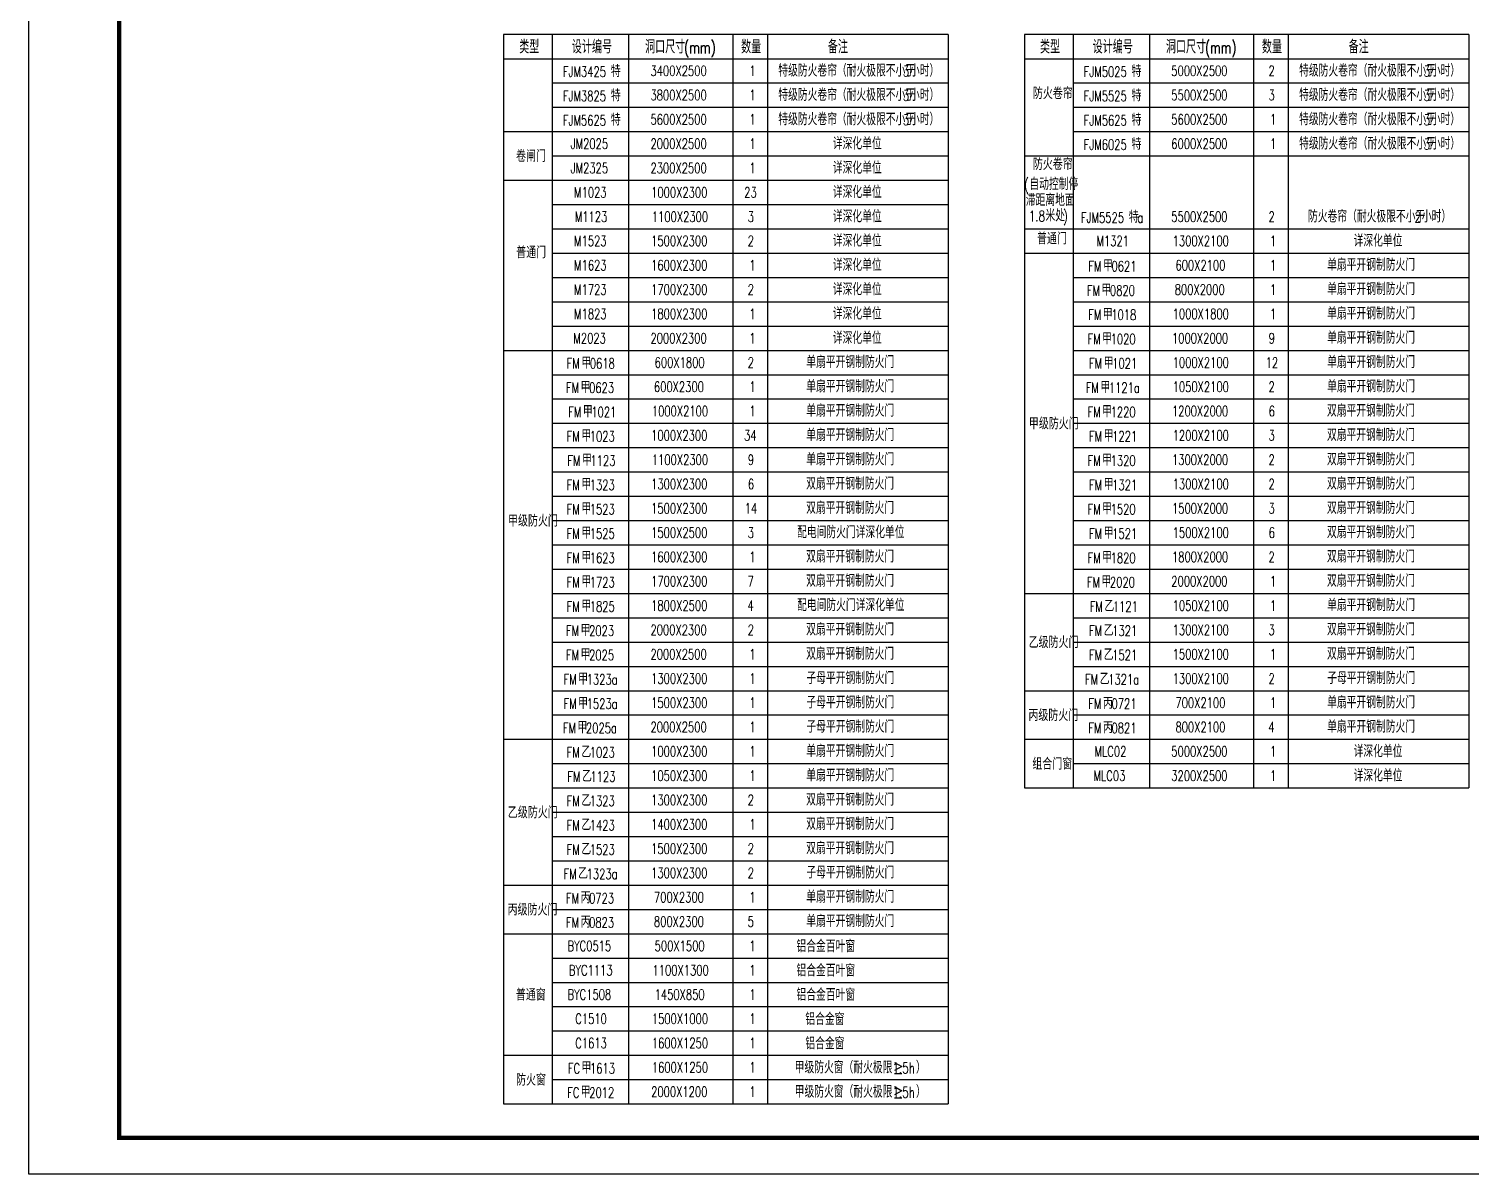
# Model space of a CAD drawing. Header units: millimetres. Extents: x 434053 to 1059003, y -2417481 to 936527.
# Drawn here: x 528801 to 548740, y -2416221 to -2400390 of the extents above; entities that cross this region are included whole.
import ezdxf

# ---------------------------------------------------------------- set-up
doc = ezdxf.new("R2010")
doc.units = ezdxf.units.MM
doc.header["$LTSCALE"] = 1000
doc.header["$MEASUREMENT"] = 0
doc.layers.add('A-ANNO-TABL', color=7, linetype='Continuous')
doc.layers.add('A-ANNO-TTLB', color=7, linetype='Continuous')
doc.styles.add('_TCH_WDTABLE', font='SIMPLEX', dxfattribs={"bigfont": 'GBCBIG'})

msp = doc.modelspace()

# ---------------------------------------------------------------- linework, layer by layer
at = {"layer": 'A-ANNO-TABL'}
for points in [[(541508.0309484119, -2400466.117699532), (535364.0309484119, -2400466.117699532), (535364.0309484119, -2415250.117699532)], [(536036.0309484119, -2400466.117699532), (536036.0309484119, -2415250.117699532)], [(537092.0309484119, -2400466.117699532), (537092.0309484119, -2415250.117699532)], [(538532.0309484119, -2400466.117699532), (538532.0309484119, -2415250.117699532)], [(539012.0309484119, -2400466.117699532), (539012.0309484119, -2415250.117699532)], [(541508.0309484119, -2400466.117699532), (541508.0309484119, -2415250.117699532)], [(548708.0309484119, -2400466.117699532), (542564.0309484119, -2400466.117699532), (542564.0309484119, -2410882.117699532), (548708.0309484119, -2410882.117699532)], [(543236.0309484119, -2400466.117699532), (543236.0309484119, -2410882.117699532)], [(544292.0309484119, -2400466.117699532), (544292.0309484119, -2410882.117699532)], [(545732.0309484119, -2400466.117699532), (545732.0309484119, -2410882.117699532)], [(546212.0309484119, -2400466.117699532), (546212.0309484119, -2410882.117699532)], [(548708.0309484119, -2400466.117699532), (548708.0309484119, -2410882.117699532)], [(535364.0309484119, -2400802.117699532), (541508.0309484119, -2400802.117699532)], [(536036.0309484119, -2400802.117699532), (541508.0309484119, -2400802.117699532)], [(542564.0309484119, -2400802.117699532), (548708.0309484119, -2400802.117699532)], [(536036.0309484119, -2401138.117699532), (541508.0309484119, -2401138.117699532)], [(543236.0309484119, -2401138.117699532), (548708.0309484119, -2401138.117699532)], [(536036.0309484119, -2401474.117699532), (541508.0309484119, -2401474.117699532)], [(543236.0309484119, -2401474.117699532), (548708.0309484119, -2401474.117699532)], [(535364.0309484119, -2401810.117699532), (541508.0309484119, -2401810.117699532)], [(543236.0309484119, -2401810.117699532), (548708.0309484119, -2401810.117699532)], [(536036.0309484119, -2402146.117699532), (541508.0309484119, -2402146.117699532)], [(542564.0309484119, -2402146.117699532), (548708.0309484119, -2402146.117699532)], [(535364.0309484119, -2402482.117699532), (541508.0309484119, -2402482.117699532)], [(536036.0309484119, -2402818.117699532), (541508.0309484119, -2402818.117699532)], [(536036.0309484119, -2403154.117699532), (541508.0309484119, -2403154.117699532)], [(542564.0309484119, -2403154.117699532), (548708.0309484119, -2403154.117699532)], [(536036.0309484119, -2403490.117699532), (541508.0309484119, -2403490.117699532)], [(542564.0309484119, -2403490.117699532), (548708.0309484119, -2403490.117699532)], [(536036.0309484119, -2403826.117699532), (541508.0309484119, -2403826.117699532)], [(543236.0309484119, -2403826.117699532), (548708.0309484119, -2403826.117699532)], [(536036.0309484119, -2404162.117699532), (541508.0309484119, -2404162.117699532)], [(543236.0309484119, -2404162.117699532), (548708.0309484119, -2404162.117699532)], [(536036.0309484119, -2404498.117699532), (541508.0309484119, -2404498.117699532)], [(543236.0309484119, -2404498.117699532), (548708.0309484119, -2404498.117699532)], [(535364.0309484119, -2404834.117699532), (541508.0309484119, -2404834.117699532)], [(543236.0309484119, -2404834.117699532), (548708.0309484119, -2404834.117699532)], [(536036.0309484119, -2405170.117699532), (541508.0309484119, -2405170.117699532)], [(543236.0309484119, -2405170.117699532), (548708.0309484119, -2405170.117699532)], [(536036.0309484119, -2405506.117699532), (541508.0309484119, -2405506.117699532)], [(543236.0309484119, -2405506.117699532), (548708.0309484119, -2405506.117699532)], [(536036.0309484119, -2405842.117699532), (541508.0309484119, -2405842.117699532)], [(543236.0309484119, -2405842.117699532), (548708.0309484119, -2405842.117699532)], [(536036.0309484119, -2406178.117699532), (541508.0309484119, -2406178.117699532)], [(543236.0309484119, -2406178.117699532), (548708.0309484119, -2406178.117699532)], [(536036.0309484119, -2406514.117699532), (541508.0309484119, -2406514.117699532)], [(536036.0309484119, -2406514.117699532), (541508.0309484119, -2406514.117699532)], [(543236.0309484119, -2406514.117699532), (548708.0309484119, -2406514.117699532)], [(536036.0309484119, -2406850.117699532), (541508.0309484119, -2406850.117699532)], [(536036.0309484119, -2406850.117699532), (541508.0309484119, -2406850.117699532)], [(543236.0309484119, -2406850.117699532), (548708.0309484119, -2406850.117699532)], [(536036.0309484119, -2407186.117699532), (541508.0309484119, -2407186.117699532)], [(543236.0309484119, -2407186.117699532), (548708.0309484119, -2407186.117699532)], [(536036.0309484119, -2407522.117699532), (541508.0309484119, -2407522.117699532)], [(543236.0309484119, -2407522.117699532), (548708.0309484119, -2407522.117699532)], [(536036.0309484119, -2407858.117699532), (541508.0309484119, -2407858.117699532)], [(543236.0309484119, -2407858.117699532), (548708.0309484119, -2407858.117699532)], [(536036.0309484119, -2408194.117699532), (541508.0309484119, -2408194.117699532)], [(542564.0309484119, -2408194.117699532), (548708.0309484119, -2408194.117699532)], [(536036.0309484119, -2408530.117699532), (541508.0309484119, -2408530.117699532)], [(543236.0309484119, -2408530.117699532), (548708.0309484119, -2408530.117699532)], [(536036.0309484119, -2408866.117699532), (541508.0309484119, -2408866.117699532)], [(543236.0309484119, -2408866.117699532), (548708.0309484119, -2408866.117699532)], [(536036.0309484119, -2409202.117699532), (541508.0309484119, -2409202.117699532)], [(543236.0309484119, -2409202.117699532), (548708.0309484119, -2409202.117699532)], [(536036.0309484119, -2409538.117699532), (541508.0309484119, -2409538.117699532)], [(542564.0309484119, -2409538.117699532), (548708.0309484119, -2409538.117699532)], [(536036.0309484119, -2409874.117699532), (541508.0309484119, -2409874.117699532)], [(543236.0309484119, -2409874.117699532), (548708.0309484119, -2409874.117699532)], [(535364.0309484119, -2410210.117699532), (541508.0309484119, -2410210.117699532)], [(542564.0309484119, -2410210.117699532), (548708.0309484119, -2410210.117699532)], [(542564.0309484119, -2410210.117699532), (548708.0309484119, -2410210.117699532)], [(536036.0309484119, -2410546.117699532), (541508.0309484119, -2410546.117699532)], [(543236.0309484119, -2410546.117699532), (548708.0309484119, -2410546.117699532)], [(536036.0309484119, -2410882.117699532), (541508.0309484119, -2410882.117699532)], [(536036.0309484119, -2411218.117699532), (541508.0309484119, -2411218.117699532)], [(536036.0309484119, -2411554.117699532), (541508.0309484119, -2411554.117699532)], [(536036.0309484119, -2411890.117699532), (541508.0309484119, -2411890.117699532)], [(535364.0309484119, -2412226.117699532), (541508.0309484119, -2412226.117699532)], [(536036.0309484119, -2412562.117699532), (541508.0309484119, -2412562.117699532)], [(535364.0309484119, -2412898.117699532), (541508.0309484119, -2412898.117699532)], [(536036.0309484119, -2413234.117699532), (541508.0309484119, -2413234.117699532)], [(536036.0309484119, -2413570.117699532), (541508.0309484119, -2413570.117699532)], [(536036.0309484119, -2413906.117699532), (541508.0309484119, -2413906.117699532)], [(536036.0309484119, -2414242.117699532), (541508.0309484119, -2414242.117699532)], [(535364.0309484119, -2414578.117699532), (541508.0309484119, -2414578.117699532)], [(536036.0309484119, -2414914.117699532), (541508.0309484119, -2414914.117699532)], [(535364.0309484119, -2415250.117699532), (541508.0309484119, -2415250.117699532)]]:
    msp.add_lwpolyline(points, dxfattribs=at)
at = {"layer": 'A-ANNO-TTLB'}
msp.add_lwpolyline([(528800.939669699, -2416221.270222604), (528800.939669699, -2386521.270222604), (570850.939669699, -2386521.270222604), (570850.939669699, -2416221.270222604)], close=True, dxfattribs=at)
at = {"layer": 'A-ANNO-TTLB', "const_width": 60}
msp.add_lwpolyline([(530050.939669699, -2415721.270222604), (570350.939669699, -2415721.270222604), (570350.939669699, -2387021.270222604), (530050.939669699, -2387021.270222604)], close=True, dxfattribs=at)

# ---------------------------------------------------------------- texts
at = {"layer": 'A-ANNO-TABL', "style": '_TCH_WDTABLE'}
for s, height, p in [('类型', 185.1914893617021, (535579.520310114, -2400730.117699532)), ('设计编号', 185.1914893617021, (536307.69052288, -2400730.117699532)), ('洞口尺寸', 185.1914893617021, (537320.2424985638, -2400730.117699532)), ('数量', 185.1914893617021, (538647.4352037311, -2400730.117699532)), ('备注', 185.1914893617021, (539846.4139271353, -2400730.117699532)), ('类型', 185.1914893617021, (542779.520310114, -2400730.117699532)), ('设计编号', 185.1914893617021, (543507.69052288, -2400730.117699532)), ('洞口尺寸', 185.1914893617021, (544520.2424985638, -2400730.117699532)), ('数量', 185.1914893617021, (545847.4352037311, -2400730.117699532)), ('备注', 185.1914893617021, (547046.4139271353, -2400730.117699532)), ('特级防火卷帘（耐火极限不小于', 168.7943262411347, (539161.7503810038, -2401049.920238904)), ('小时）', 168.7943262411347, (540981.9631469613, -2401049.920238904)), ('特级防火卷帘（耐火极限不小于', 168.7943262411347, (546361.7503810038, -2401049.920238904)), ('小时）', 168.7943262411347, (548181.9631469613, -2401049.920238904)), ('特', 162.0425531914894, (536845.1883952204, -2401054.117699532)), ('特', 162.0425531914894, (544045.1883952204, -2401054.117699532)), ('特', 162.0425531914894, (536845.1883952204, -2401390.117699532)), ('特级防火卷帘（耐火极限不小于', 168.7943262411347, (539161.7503810038, -2401385.920238904)), ('小时）', 168.7943262411347, (540981.9631469613, -2401385.920238904)), ('防火卷帘', 162.0425531914894, (542681.0947781991, -2401361.404293678)), ('特', 162.0425531914894, (544045.1883952204, -2401390.117699532)), ('特级防火卷帘（耐火极限不小于', 168.7943262411347, (546361.7503810038, -2401385.920238904)), ('小时）', 168.7943262411347, (548181.9631469613, -2401385.920238904)), ('特', 162.0425531914894, (536845.1883952204, -2401726.117699532)), ('特级防火卷帘（耐火极限不小于', 168.7943262411347, (539161.7503810038, -2401721.920238904)), ('小时）', 168.7943262411347, (540981.9631469613, -2401721.920238904)), ('特', 162.0425531914894, (544045.1883952204, -2401726.117699532)), ('特级防火卷帘（耐火极限不小于', 168.7943262411347, (546361.7503810038, -2401721.920238904)), ('小时）', 168.7943262411347, (548181.9631469613, -2401721.920238904)), ('详深化单位', 168.7943262411347, (539915.2025924296, -2402057.920238904)), ('特级防火卷帘（耐火极限不小于', 168.7943262411347, (546361.7503810038, -2402057.920238904)), ('小时）', 168.7943262411347, (548181.9631469613, -2402057.920238904)), ('卷闸门', 162.0425531914894, (535536.4990335183, -2402228.734444263)), ('特', 162.0425531914894, (544045.1883952204, -2402062.117699532)), ('详深化单位', 168.7943262411347, (539915.2025924296, -2402393.920238904)), ('防火卷帘', 162.0425531914894, (542681.0947781991, -2402340.466016748)), ('自动控制停', 168.7943262411347, (542633.0919924563, -2402617.876503688)), ('详深化单位', 168.7943262411347, (539915.2025924296, -2402729.920238904)), ('滞距离地面', 168.7943262411347, (542584.1292264989, -2402839.895631419)), ('米处', 168.7943262411347, (542854.7675243713, -2403052.757358341)), ('详深化单位', 168.7943262411347, (539915.2025924296, -2403065.920238904)), ('特', 162.0425531914894, (544007.4522250077, -2403070.117699532)), ('防火卷帘（耐火极限不小于', 168.7943262411347, (546484.6227214293, -2403065.920238904)), ('小时）', 168.7943262411347, (548059.0908065357, -2403065.920238904)), ('详深化单位', 168.7943262411347, (539915.2025924296, -2403401.920238904)), ('普通门', 162.0425531914894, (542738.2862675608, -2403368.130678003)), ('详深化单位', 168.7943262411347, (547115.2025924296, -2403401.920238904)), ('普通门', 162.0425531914894, (535538.2862675608, -2403560.325398641)), ('详深化单位', 168.7943262411347, (539915.2025924296, -2403737.920238904)), ('甲', 162.0425531914894, (543649.8522250076, -2403742.117699532)), ('单扇平开钢制防火门', 168.7943262411347, (546748.8531004655, -2403734.649462148)), ('详深化单位', 168.7943262411347, (539915.2025924296, -2404073.920238904)), ('甲', 162.0425531914894, (543628.2522250076, -2404078.117699532)), ('单扇平开钢制防火门', 168.7943262411347, (546748.8531004655, -2404070.649462148)), ('详深化单位', 168.7943262411347, (539915.2025924296, -2404409.920238904)), ('甲', 162.0425531914894, (543647.4522250076, -2404414.117699532)), ('单扇平开钢制防火门', 168.7943262411347, (546748.8531004655, -2404406.649462148)), ('详深化单位', 168.7943262411347, (539915.2025924296, -2404745.920238904)), ('甲', 162.0425531914894, (543637.8522250076, -2404750.117699532)), ('单扇平开钢制防火门', 168.7943262411347, (546748.8531004655, -2404742.649462148)), ('甲', 162.0425531914894, (536437.8522250076, -2405086.117699532)), ('单扇平开钢制防火门', 168.7943262411347, (539548.8531004655, -2405078.649462148)), ('甲', 162.0425531914894, (543659.4522250076, -2405086.117699532)), ('单扇平开钢制防火门', 168.7943262411347, (546748.8531004655, -2405078.649462148)), ('甲', 162.0425531914894, (536428.2522250076, -2405422.117699532)), ('单扇平开钢制防火门', 168.7943262411347, (539548.8531004655, -2405414.649462148)), ('甲', 162.0425531914894, (543613.8522250076, -2405422.117699532)), ('单扇平开钢制防火门', 168.7943262411347, (546748.8531004655, -2405414.649462148)), ('甲', 162.0425531914894, (536459.4522250076, -2405758.117699532)), ('单扇平开钢制防火门', 168.7943262411347, (539548.8531004655, -2405750.649462148)), ('甲', 162.0425531914894, (543637.8522250076, -2405758.117699532)), ('双扇平开钢制防火门', 168.7943262411347, (546746.9913983379, -2405750.649462148)), ('甲级防火门', 162.0425531914894, (542625.69052288, -2405926.117699532)), ('甲', 162.0425531914894, (536437.8522250076, -2406094.117699532)), ('单扇平开钢制防火门', 168.7943262411347, (539548.8531004655, -2406086.649462148)), ('甲', 162.0425531914894, (543659.4522250076, -2406094.117699532)), ('双扇平开钢制防火门', 168.7943262411347, (546746.9913983379, -2406086.649462148)), ('单扇平开钢制防火门', 168.7943262411347, (539548.8531004655, -2406422.649462148)), ('双扇平开钢制防火门', 168.7943262411347, (546746.9913983379, -2406422.649462148)), ('甲', 162.0425531914894, (536447.4522250076, -2406430.117699532)), ('甲', 162.0425531914894, (543637.8522250076, -2406430.117699532)), ('甲', 162.0425531914894, (536437.8522250076, -2406766.117699532)), ('双扇平开钢制防火门', 168.7943262411347, (539546.9913983379, -2406758.649462148)), ('甲', 162.0425531914894, (543659.4522250076, -2406766.117699532)), ('双扇平开钢制防火门', 168.7943262411347, (546746.9913983379, -2406758.649462148)), ('甲', 162.0425531914894, (536437.8522250076, -2407102.117699532)), ('双扇平开钢制防火门', 168.7943262411347, (539546.9913983379, -2407094.649462148)), ('甲', 162.0425531914894, (543637.8522250076, -2407102.117699532)), ('双扇平开钢制防火门', 168.7943262411347, (546746.9913983379, -2407094.649462148)), ('甲级防火门', 162.0425531914894, (535425.69052288, -2407270.117699532)), ('配电间防火门详深化单位', 168.7943262411347, (539421.3265047208, -2407430.649462148)), ('双扇平开钢制防火门', 168.7943262411347, (546746.9913983379, -2407430.649462148)), ('甲', 162.0425531914894, (536437.8522250076, -2407438.117699532)), ('甲', 162.0425531914894, (543659.4522250076, -2407438.117699532)), ('甲', 162.0425531914894, (536437.8522250076, -2407774.117699532)), ('双扇平开钢制防火门', 168.7943262411347, (539546.9913983379, -2407766.649462148)), ('甲', 162.0425531914894, (543637.8522250076, -2407774.117699532)), ('双扇平开钢制防火门', 168.7943262411347, (546746.9913983379, -2407766.649462148)), ('甲', 162.0425531914894, (536437.8522250076, -2408110.117699532)), ('双扇平开钢制防火门', 168.7943262411347, (539546.9913983379, -2408102.649462148)), ('甲', 162.0425531914894, (543628.2522250076, -2408110.117699532)), ('双扇平开钢制防火门', 168.7943262411347, (546746.9913983379, -2408102.649462148)), ('配电间防火门详深化单位', 168.7943262411347, (539421.3265047208, -2408438.649462148)), ('甲', 162.0425531914894, (536437.8522250076, -2408446.117699532)), ('乙', 162.0425531914894, (543669.0522250077, -2408446.117699532)), ('单扇平开钢制防火门', 168.7943262411347, (546748.8531004655, -2408438.649462148)), ('甲', 162.0425531914894, (536428.2522250076, -2408782.117699532)), ('双扇平开钢制防火门', 168.7943262411347, (539546.9913983379, -2408774.649462148)), ('乙', 162.0425531914894, (543659.4522250076, -2408782.117699532)), ('双扇平开钢制防火门', 168.7943262411347, (546746.9913983379, -2408774.649462148)), ('乙级防火门', 162.0425531914894, (542623.0096718161, -2408950.117699532)), ('甲', 162.0425531914894, (536428.2522250076, -2409118.117699532)), ('双扇平开钢制防火门', 168.7943262411347, (539546.9913983379, -2409110.649462148)), ('乙', 162.0425531914894, (543659.4522250076, -2409118.117699532)), ('双扇平开钢制防火门', 168.7943262411347, (546746.9913983379, -2409110.649462148)), ('甲', 162.0425531914894, (536394.6522250077, -2409454.117699532)), ('子母平开钢制防火门', 168.7943262411347, (539550.7148025932, -2409446.649462148)), ('乙', 162.0425531914894, (543604.2522250076, -2409454.117699532)), ('子母平开钢制防火门', 168.7943262411347, (546750.7148025932, -2409446.649462148)), ('甲', 162.0425531914894, (536394.6522250077, -2409790.117699532)), ('子母平开钢制防火门', 168.7943262411347, (539550.7148025932, -2409782.649462148)), ('丙', 162.0425531914894, (543649.8522250076, -2409790.117699532)), ('单扇平开钢制防火门', 168.7943262411347, (546748.8531004655, -2409782.649462148)), ('丙级防火门', 162.0425531914894, (542619.4352037311, -2409958.117699532)), ('甲', 162.0425531914894, (536385.0522250077, -2410126.117699532)), ('子母平开钢制防火门', 168.7943262411347, (539550.7148025932, -2410118.649462148)), ('丙', 162.0425531914894, (543649.8522250076, -2410126.117699532)), ('单扇平开钢制防火门', 168.7943262411347, (546748.8531004655, -2410118.649462148)), ('乙', 162.0425531914894, (536437.8522250076, -2410462.117699532)), ('单扇平开钢制防火门', 168.7943262411347, (539548.8531004655, -2410454.649462148)), ('详深化单位', 168.7943262411347, (547115.2025924296, -2410457.920238904)), ('乙', 162.0425531914894, (536447.4522250076, -2410798.117699532)), ('单扇平开钢制防火门', 168.7943262411347, (539548.8531004655, -2410790.649462148)), ('组合门窗', 162.0425531914894, (542673.945842029, -2410630.117699532)), ('详深化单位', 168.7943262411347, (547115.2025924296, -2410793.920238904)), ('乙', 162.0425531914894, (536437.8522250076, -2411134.117699532)), ('双扇平开钢制防火门', 168.7943262411347, (539546.9913983379, -2411126.649462148)), ('乙级防火门', 162.0425531914894, (535423.0096718161, -2411302.117699532)), ('乙', 162.0425531914894, (536437.8522250076, -2411470.117699532)), ('双扇平开钢制防火门', 168.7943262411347, (539546.9913983379, -2411462.649462148)), ('双扇平开钢制防火门', 168.7943262411347, (539546.9913983379, -2411798.649462148)), ('乙', 162.0425531914894, (536437.8522250076, -2411806.117699532)), ('乙', 162.0425531914894, (536394.6522250077, -2412142.117699532)), ('子母平开钢制防火门', 168.7943262411347, (539550.7148025932, -2412134.649462148)), ('丙', 162.0425531914894, (536428.2522250076, -2412478.117699532)), ('单扇平开钢制防火门', 168.7943262411347, (539548.8531004655, -2412470.649462148)), ('丙级防火门', 162.0425531914894, (535419.4352037311, -2412646.117699532)), ('单扇平开钢制防火门', 168.7943262411347, (539548.8531004655, -2412806.649462148)), ('丙', 162.0425531914894, (536428.2522250076, -2412814.117699532)), ('铝合金百叶窗', 168.7943262411347, (539413.3849101255, -2413153.331933413)), ('铝合金百叶窗', 168.7943262411347, (539413.3849101255, -2413489.331933413)), ('普通窗', 162.0425531914894, (535533.8181824544, -2413822.117699532)), ('铝合金百叶窗', 168.7943262411347, (539413.3849101255, -2413825.331933413)), ('铝合金窗', 168.7943262411347, (539536.2572505511, -2414161.331933413)), ('铝合金窗', 168.7943262411347, (539536.2572505511, -2414497.331933413)), ('防火窗', 162.0425531914894, (535536.4990335183, -2414998.117699532)), ('甲', 162.0425531914894, (536440.2522250076, -2414830.117699532)), ('甲级防火窗（耐火极限≥', 168.7943262411347, (539388.6721509794, -2414828.569983891)), ('）', 168.7943262411347, (541065.2678956602, -2414828.569983891)), ('甲', 162.0425531914894, (536430.6522250077, -2415166.117699532)), ('甲级防火窗（耐火极限≥', 168.7943262411347, (539388.6721509794, -2415164.569983891)), ('）', 168.7943262411347, (541065.2678956602, -2415164.569983891))]:
    msp.add_text(s, height=height, dxfattribs=at).set_placement(p)
at = {"layer": 'A-ANNO-TABL', "style": '_TCH_WDTABLE', "width": 0.7058823529411765}
for s, height, p in [('(mm)', 163.2, (537859.4765411171, -2400730.117699532)), ('(mm)', 163.2, (545059.4765411171, -2400730.117699532)), ('FJM3425', 142.8, (536182.7883952204, -2401054.117699532)), ('3400X2500', 142.8, (537394.4309484119, -2401041.517699532)), ('1', 142.8, (538760.0309484119, -2401041.517699532)), ('3', 148.75, (540881.9631469613, -2401049.920238904)), ('FJM5025', 142.8, (543382.7883952204, -2401054.117699532)), ('5000X2500', 142.8, (544594.4309484119, -2401041.517699532)), ('2', 142.8, (545938.4309484119, -2401041.517699532)), ('3', 148.75, (548081.9631469613, -2401049.920238904)), ('FJM3825', 142.8, (536182.7883952204, -2401390.117699532)), ('3800X2500', 142.8, (537394.4309484119, -2401377.517699532)), ('1', 142.8, (538760.0309484119, -2401377.517699532)), ('3', 148.75, (540881.9631469613, -2401385.920238904)), ('FJM5525', 142.8, (543382.7883952204, -2401390.117699532)), ('5500X2500', 142.8, (544594.4309484119, -2401377.517699532)), ('3', 142.8, (545938.4309484119, -2401377.517699532)), ('3', 148.75, (548081.9631469613, -2401385.920238904)), ('FJM5625', 142.8, (536182.7883952204, -2401726.117699532)), ('5600X2500', 142.8, (537394.4309484119, -2401713.517699532)), ('1', 142.8, (538760.0309484119, -2401713.517699532)), ('3', 148.75, (540881.9631469613, -2401721.920238904)), ('FJM5625', 142.8, (543382.7883952204, -2401726.117699532)), ('5600X2500', 142.8, (544594.4309484119, -2401713.517699532)), ('1', 142.8, (545960.0309484119, -2401713.517699532)), ('3', 148.75, (548081.9631469613, -2401721.920238904)), ('JM2025', 142.8, (536290.4309484119, -2402049.517699532)), ('2000X2500', 142.8, (537394.4309484119, -2402049.517699532)), ('1', 142.8, (538760.0309484119, -2402049.517699532)), ('FJM6025', 142.8, (543382.7883952204, -2402062.117699532)), ('6000X2500', 142.8, (544594.4309484119, -2402049.517699532)), ('1', 142.8, (545960.0309484119, -2402049.517699532)), ('3', 148.75, (548081.9631469613, -2402057.920238904)), ('JM2325', 142.8, (536290.4309484119, -2402385.517699532)), ('2300X2500', 142.8, (537394.4309484119, -2402385.517699532)), ('1', 142.8, (538760.0309484119, -2402385.517699532)), ('(', 148.75, (542563.0919924563, -2402617.876503688)), ('M1023', 142.8, (536338.4309484119, -2402721.517699532)), ('1000X2300', 142.8, (537404.0309484119, -2402721.517699532)), ('23', 142.8, (538690.4309484119, -2402721.517699532)), ('M1123', 142.8, (536348.0309484119, -2403057.517699532)), ('1100X2300', 142.8, (537413.6309484119, -2403057.517699532)), ('3', 142.8, (538738.4309484119, -2403057.517699532)), ('1.8', 148.75, (542624.7675243713, -2403052.757358341)), (')', 148.75, (543100.5122052224, -2403052.757358341)), ('FJM5525', 142.8, (543345.0522250077, -2403070.117699532)), ('a', 142.8, (544125.4096718162, -2403070.117699532)), ('5500X2500', 142.8, (544594.4309484119, -2403057.517699532)), ('2', 142.8, (545938.4309484119, -2403057.517699532)), ('2', 148.75, (547959.0908065357, -2403065.920238904)), ('M1523', 142.8, (536338.4309484119, -2403393.517699532)), ('1500X2300', 142.8, (537404.0309484119, -2403393.517699532)), ('2', 142.8, (538738.4309484119, -2403393.517699532)), ('M1321', 142.8, (543560.0309484119, -2403393.517699532)), ('1300X2100', 142.8, (544613.6309484119, -2403393.517699532)), ('1', 142.8, (545960.0309484119, -2403393.517699532)), ('M1623', 142.8, (536338.4309484119, -2403729.517699532)), ('1600X2300', 142.8, (537404.0309484119, -2403729.517699532)), ('1', 142.8, (538760.0309484119, -2403729.517699532)), ('FM', 142.8, (543448.2522250076, -2403742.117699532)), ('0621', 142.8, (543767.8096718162, -2403742.117699532)), ('600X2100', 142.8, (544652.0309484119, -2403729.517699532)), ('1', 142.8, (545960.0309484119, -2403729.517699532)), ('M1723', 142.8, (536338.4309484119, -2404065.517699532)), ('1700X2300', 142.8, (537404.0309484119, -2404065.517699532)), ('2', 142.8, (538738.4309484119, -2404065.517699532)), ('FM', 142.8, (543426.6522250077, -2404078.117699532)), ('0820', 142.8, (543746.2096718162, -2404078.117699532)), ('800X2000', 142.8, (544642.4309484119, -2404065.517699532)), ('1', 142.8, (545960.0309484119, -2404065.517699532)), ('M1823', 142.8, (536338.4309484119, -2404401.517699532)), ('1800X2300', 142.8, (537404.0309484119, -2404401.517699532)), ('1', 142.8, (538760.0309484119, -2404401.517699532)), ('1000X1800', 142.8, (544613.6309484119, -2404401.517699532)), ('1', 142.8, (545960.0309484119, -2404401.517699532)), ('FM', 142.8, (543445.8522250076, -2404414.117699532)), ('1018', 142.8, (543765.4096718162, -2404414.117699532)), ('M2023', 142.8, (536328.830948412, -2404737.517699532)), ('2000X2300', 142.8, (537394.4309484119, -2404737.517699532)), ('1', 142.8, (538760.0309484119, -2404737.517699532)), ('FM', 142.8, (543436.2522250076, -2404750.117699532)), ('1020', 142.8, (543755.8096718162, -2404750.117699532)), ('1000X2000', 142.8, (544604.0309484119, -2404737.517699532)), ('9', 142.8, (545940.830948412, -2404737.517699532)), ('FM', 142.8, (536236.2522250076, -2405086.117699532)), ('0618', 142.8, (536555.8096718162, -2405086.117699532)), ('600X1800', 142.8, (537452.0309484119, -2405073.517699532)), ('2', 142.8, (538738.4309484119, -2405073.517699532)), ('FM', 142.8, (543457.8522250076, -2405086.117699532)), ('1021', 142.8, (543777.4096718162, -2405086.117699532)), ('1000X2100', 142.8, (544613.6309484119, -2405073.517699532)), ('12', 142.8, (545900.0309484119, -2405073.517699532)), ('FM', 142.8, (536226.6522250077, -2405422.117699532)), ('0623', 142.8, (536546.2096718162, -2405422.117699532)), ('600X2300', 142.8, (537442.4309484119, -2405409.517699532)), ('1', 142.8, (538760.0309484119, -2405409.517699532)), ('FM', 142.8, (543412.2522250076, -2405422.117699532)), ('1121a', 142.8, (543731.8096718162, -2405422.117699532)), ('1050X2100', 142.8, (544613.6309484119, -2405409.517699532)), ('2', 142.8, (545938.4309484119, -2405409.517699532)), ('FM', 142.8, (536257.8522250076, -2405758.117699532)), ('1021', 142.8, (536577.4096718162, -2405758.117699532)), ('1000X2100', 142.8, (537413.6309484119, -2405745.517699532)), ('1', 142.8, (538760.0309484119, -2405745.517699532)), ('FM', 142.8, (543436.2522250076, -2405758.117699532)), ('1220', 142.8, (543755.8096718162, -2405758.117699532)), ('1200X2000', 142.8, (544604.0309484119, -2405745.517699532)), ('6', 142.8, (545940.830948412, -2405745.517699532)), ('FM', 142.8, (536236.2522250076, -2406094.117699532)), ('1023', 142.8, (536555.8096718162, -2406094.117699532)), ('1000X2300', 142.8, (537404.0309484119, -2406081.517699532)), ('34', 142.8, (538688.0309484119, -2406081.517699532)), ('FM', 142.8, (543457.8522250076, -2406094.117699532)), ('1221', 142.8, (543777.4096718162, -2406094.117699532)), ('1200X2100', 142.8, (544613.6309484119, -2406081.517699532)), ('3', 142.8, (545938.4309484119, -2406081.517699532)), ('FM', 142.8, (536245.8522250076, -2406430.117699532)), ('1123', 142.8, (536565.4096718162, -2406430.117699532)), ('1100X2300', 142.8, (537413.6309484119, -2406417.517699532)), ('9', 142.8, (538740.830948412, -2406417.517699532)), ('FM', 142.8, (543436.2522250076, -2406430.117699532)), ('1320', 142.8, (543755.8096718162, -2406430.117699532)), ('1300X2000', 142.8, (544604.0309484119, -2406417.517699532)), ('2', 142.8, (545938.4309484119, -2406417.517699532)), ('FM', 142.8, (536236.2522250076, -2406766.117699532)), ('1323', 142.8, (536555.8096718162, -2406766.117699532)), ('1300X2300', 142.8, (537404.0309484119, -2406753.517699532)), ('6', 142.8, (538740.830948412, -2406753.517699532)), ('FM', 142.8, (543457.8522250076, -2406766.117699532)), ('1321', 142.8, (543777.4096718162, -2406766.117699532)), ('1300X2100', 142.8, (544613.6309484119, -2406753.517699532)), ('2', 142.8, (545938.4309484119, -2406753.517699532)), ('FM', 142.8, (536236.2522250076, -2407102.117699532)), ('1523', 142.8, (536555.8096718162, -2407102.117699532)), ('1500X2300', 142.8, (537404.0309484119, -2407089.517699532)), ('14', 142.8, (538697.6309484119, -2407089.517699532)), ('FM', 142.8, (543436.2522250076, -2407102.117699532)), ('1520', 142.8, (543755.8096718162, -2407102.117699532)), ('1500X2000', 142.8, (544604.0309484119, -2407089.517699532)), ('3', 142.8, (545938.4309484119, -2407089.517699532)), ('FM', 142.8, (536236.2522250076, -2407438.117699532)), ('1525', 142.8, (536555.8096718162, -2407438.117699532)), ('1500X2500', 142.8, (537404.0309484119, -2407425.517699532)), ('3', 142.8, (538738.4309484119, -2407425.517699532)), ('FM', 142.8, (543457.8522250076, -2407438.117699532)), ('1521', 142.8, (543777.4096718162, -2407438.117699532)), ('1500X2100', 142.8, (544613.6309484119, -2407425.517699532)), ('6', 142.8, (545940.830948412, -2407425.517699532)), ('FM', 142.8, (536236.2522250076, -2407774.117699532)), ('1623', 142.8, (536555.8096718162, -2407774.117699532)), ('1600X2300', 142.8, (537404.0309484119, -2407761.517699532)), ('1', 142.8, (538760.0309484119, -2407761.517699532)), ('FM', 142.8, (543436.2522250076, -2407774.117699532)), ('1820', 142.8, (543755.8096718162, -2407774.117699532)), ('1800X2000', 142.8, (544604.0309484119, -2407761.517699532)), ('2', 142.8, (545938.4309484119, -2407761.517699532)), ('FM', 142.8, (536236.2522250076, -2408110.117699532)), ('1723', 142.8, (536555.8096718162, -2408110.117699532)), ('1700X2300', 142.8, (537404.0309484119, -2408097.517699532)), ('7', 142.8, (538738.4309484119, -2408097.517699532)), ('FM', 142.8, (543426.6522250077, -2408110.117699532)), ('2020', 142.8, (543746.2096718162, -2408110.117699532)), ('2000X2000', 142.8, (544594.4309484119, -2408097.517699532)), ('1', 142.8, (545960.0309484119, -2408097.517699532)), ('FM', 142.8, (536236.2522250076, -2408446.117699532)), ('1825', 142.8, (536555.8096718162, -2408446.117699532)), ('1800X2500', 142.8, (537404.0309484119, -2408433.517699532)), ('4', 142.8, (538736.0309484119, -2408433.517699532)), ('FM', 142.8, (543467.4522250077, -2408446.117699532)), ('1121', 142.8, (543787.0096718163, -2408446.117699532)), ('1050X2100', 142.8, (544613.6309484119, -2408433.517699532)), ('1', 142.8, (545960.0309484119, -2408433.517699532)), ('FM', 142.8, (536226.6522250077, -2408782.117699532)), ('2023', 142.8, (536546.2096718162, -2408782.117699532)), ('2000X2300', 142.8, (537394.4309484119, -2408769.517699532)), ('2', 142.8, (538738.4309484119, -2408769.517699532)), ('FM', 142.8, (543457.8522250076, -2408782.117699532)), ('1321', 142.8, (543777.4096718162, -2408782.117699532)), ('1300X2100', 142.8, (544613.6309484119, -2408769.517699532)), ('3', 142.8, (545938.4309484119, -2408769.517699532)), ('FM', 142.8, (536226.6522250077, -2409118.117699532)), ('2025', 142.8, (536546.2096718162, -2409118.117699532)), ('2000X2500', 142.8, (537394.4309484119, -2409105.517699532)), ('1', 142.8, (538760.0309484119, -2409105.517699532)), ('FM', 142.8, (543457.8522250076, -2409118.117699532)), ('1521', 142.8, (543777.4096718162, -2409118.117699532)), ('1500X2100', 142.8, (544613.6309484119, -2409105.517699532)), ('1', 142.8, (545960.0309484119, -2409105.517699532)), ('FM', 142.8, (536193.0522250077, -2409454.117699532)), ('1323a', 142.8, (536512.6096718162, -2409454.117699532)), ('1300X2300', 142.8, (537404.0309484119, -2409441.517699532)), ('1', 142.8, (538760.0309484119, -2409441.517699532)), ('FM', 142.8, (543402.6522250077, -2409454.117699532)), ('1321a', 142.8, (543722.2096718162, -2409454.117699532)), ('1300X2100', 142.8, (544613.6309484119, -2409441.517699532)), ('2', 142.8, (545938.4309484119, -2409441.517699532)), ('1500X2300', 142.8, (537404.0309484119, -2409777.517699532)), ('1', 142.8, (538760.0309484119, -2409777.517699532)), ('700X2100', 142.8, (544652.0309484119, -2409777.517699532)), ('1', 142.8, (545960.0309484119, -2409777.517699532)), ('FM', 142.8, (536193.0522250077, -2409790.117699532)), ('1523a', 142.8, (536512.6096718162, -2409790.117699532)), ('FM', 142.8, (543448.2522250076, -2409790.117699532)), ('0721', 142.8, (543767.8096718162, -2409790.117699532)), ('FM', 142.8, (536183.4522250077, -2410126.117699532)), ('2025a', 142.8, (536503.0096718163, -2410126.117699532)), ('2000X2500', 142.8, (537394.4309484119, -2410113.517699532)), ('1', 142.8, (538760.0309484119, -2410113.517699532)), ('FM', 142.8, (543448.2522250076, -2410126.117699532)), ('0821', 142.8, (543767.8096718162, -2410126.117699532)), ('800X2100', 142.8, (544652.0309484119, -2410113.517699532)), ('4', 142.8, (545936.0309484119, -2410113.517699532)), ('FM', 142.8, (536236.2522250076, -2410462.117699532)), ('1023', 142.8, (536555.8096718162, -2410462.117699532)), ('1000X2300', 142.8, (537404.0309484119, -2410449.517699532)), ('1', 142.8, (538760.0309484119, -2410449.517699532)), ('MLC02', 142.8, (543533.6309484119, -2410449.517699532)), ('5000X2500', 142.8, (544594.4309484119, -2410449.517699532)), ('1', 142.8, (545960.0309484119, -2410449.517699532)), ('1050X2300', 142.8, (537404.0309484119, -2410785.517699532)), ('1', 142.8, (538760.0309484119, -2410785.517699532)), ('MLC03', 142.8, (543519.2309484119, -2410785.517699532)), ('3200X2500', 142.8, (544594.4309484119, -2410785.517699532)), ('1', 142.8, (545960.0309484119, -2410785.517699532)), ('FM', 142.8, (536245.8522250076, -2410798.117699532)), ('1123', 142.8, (536565.4096718162, -2410798.117699532)), ('FM', 142.8, (536236.2522250076, -2411134.117699532)), ('1323', 142.8, (536555.8096718162, -2411134.117699532)), ('1300X2300', 142.8, (537404.0309484119, -2411121.517699532)), ('2', 142.8, (538738.4309484119, -2411121.517699532)), ('FM', 142.8, (536236.2522250076, -2411470.117699532)), ('1423', 142.8, (536555.8096718162, -2411470.117699532)), ('1400X2300', 142.8, (537404.0309484119, -2411457.517699532)), ('1', 142.8, (538760.0309484119, -2411457.517699532)), ('FM', 142.8, (536236.2522250076, -2411806.117699532)), ('1523', 142.8, (536555.8096718162, -2411806.117699532)), ('1500X2300', 142.8, (537404.0309484119, -2411793.517699532)), ('2', 142.8, (538738.4309484119, -2411793.517699532)), ('FM', 142.8, (536193.0522250077, -2412142.117699532)), ('1323a', 142.8, (536512.6096718162, -2412142.117699532)), ('1300X2300', 142.8, (537404.0309484119, -2412129.517699532)), ('2', 142.8, (538738.4309484119, -2412129.517699532)), ('FM', 142.8, (536226.6522250077, -2412478.117699532)), ('0723', 142.8, (536546.2096718162, -2412478.117699532)), ('700X2300', 142.8, (537442.4309484119, -2412465.517699532)), ('1', 142.8, (538760.0309484119, -2412465.517699532)), ('FM', 142.8, (536226.6522250077, -2412814.117699532)), ('0823', 142.8, (536546.2096718162, -2412814.117699532)), ('800X2300', 142.8, (537442.4309484119, -2412801.517699532)), ('5', 142.8, (538738.4309484119, -2412801.517699532)), ('BYC0515', 142.8, (536247.2309484119, -2413137.517699532)), ('500X1500', 142.8, (537452.0309484119, -2413137.517699532)), ('1', 142.8, (538760.0309484119, -2413137.517699532)), ('BYC1113', 142.8, (536266.4309484119, -2413473.517699532)), ('1100X1300', 142.8, (537423.2309484119, -2413473.517699532)), ('1', 142.8, (538760.0309484119, -2413473.517699532)), ('BYC1508', 142.8, (536247.2309484119, -2413809.517699532)), ('1450X850', 142.8, (537452.0309484119, -2413809.517699532)), ('1', 142.8, (538760.0309484119, -2413809.517699532)), ('C1510', 142.8, (536355.2309484119, -2414145.517699532)), ('1500X1000', 142.8, (537413.6309484119, -2414145.517699532)), ('1', 142.8, (538760.0309484119, -2414145.517699532)), ('C1613', 142.8, (536355.2309484119, -2414481.517699532)), ('1600X1250', 142.8, (537413.6309484119, -2414481.517699532)), ('1', 142.8, (538760.0309484119, -2414481.517699532)), ('FC', 142.8, (536253.0522250077, -2414830.117699532)), ('1613', 142.8, (536558.2096718162, -2414830.117699532)), ('1600X1250', 142.8, (537413.6309484119, -2414817.517699532)), ('1', 142.8, (538760.0309484119, -2414817.517699532)), ('1.5h', 148.75, (540740.2678956602, -2414828.569983891)), ('FC', 142.8, (536243.4522250077, -2415166.117699532)), ('2012', 142.8, (536548.6096718162, -2415166.117699532)), ('2000X1200', 142.8, (537404.0309484119, -2415153.517699532)), ('1', 142.8, (538760.0309484119, -2415153.517699532)), ('1.5h', 148.75, (540740.2678956602, -2415164.569983891))]:
    msp.add_text(s, height=height, dxfattribs=at).set_placement(p)

doc.saveas('drawing.dxf')
